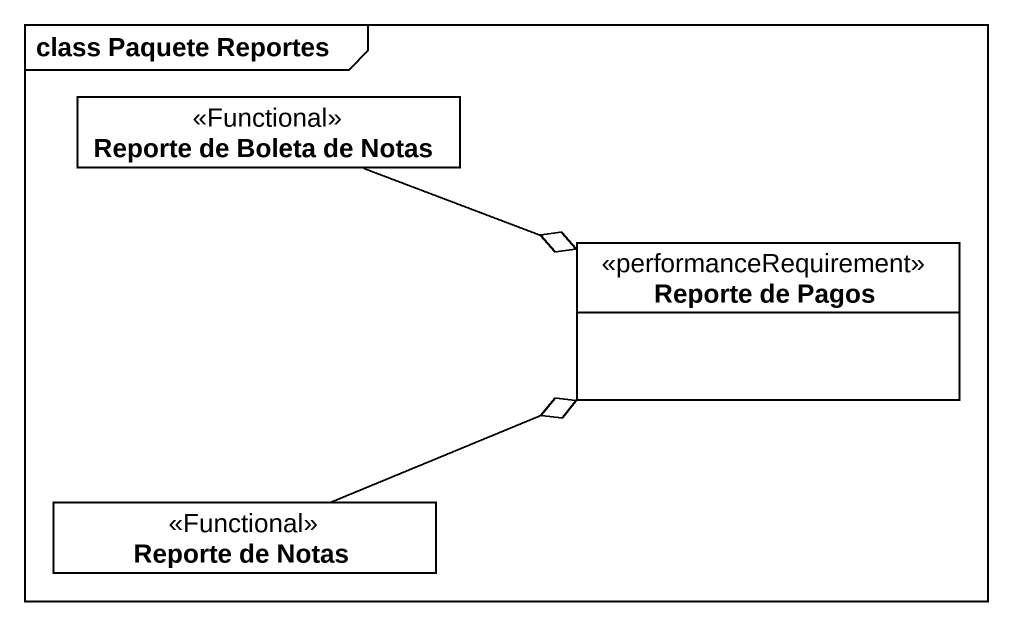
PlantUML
@startuml
mainframe class Paquete Reportes
hide circle
hide empty members
class "Reporte de Boleta de Notas" as Reporte_de_Boleta_de_Notas <<Functional>>
class "Reporte de Pagos" as Reporte_de_Pagos <<performanceRequirement>>
class "Reporte de Notas" as Reporte_de_Notas <<Functional>>
Reporte_de_Boleta_de_Notas -right-o Reporte_de_Pagos
Reporte_de_Notas -right-o Reporte_de_Pagos
@enduml
